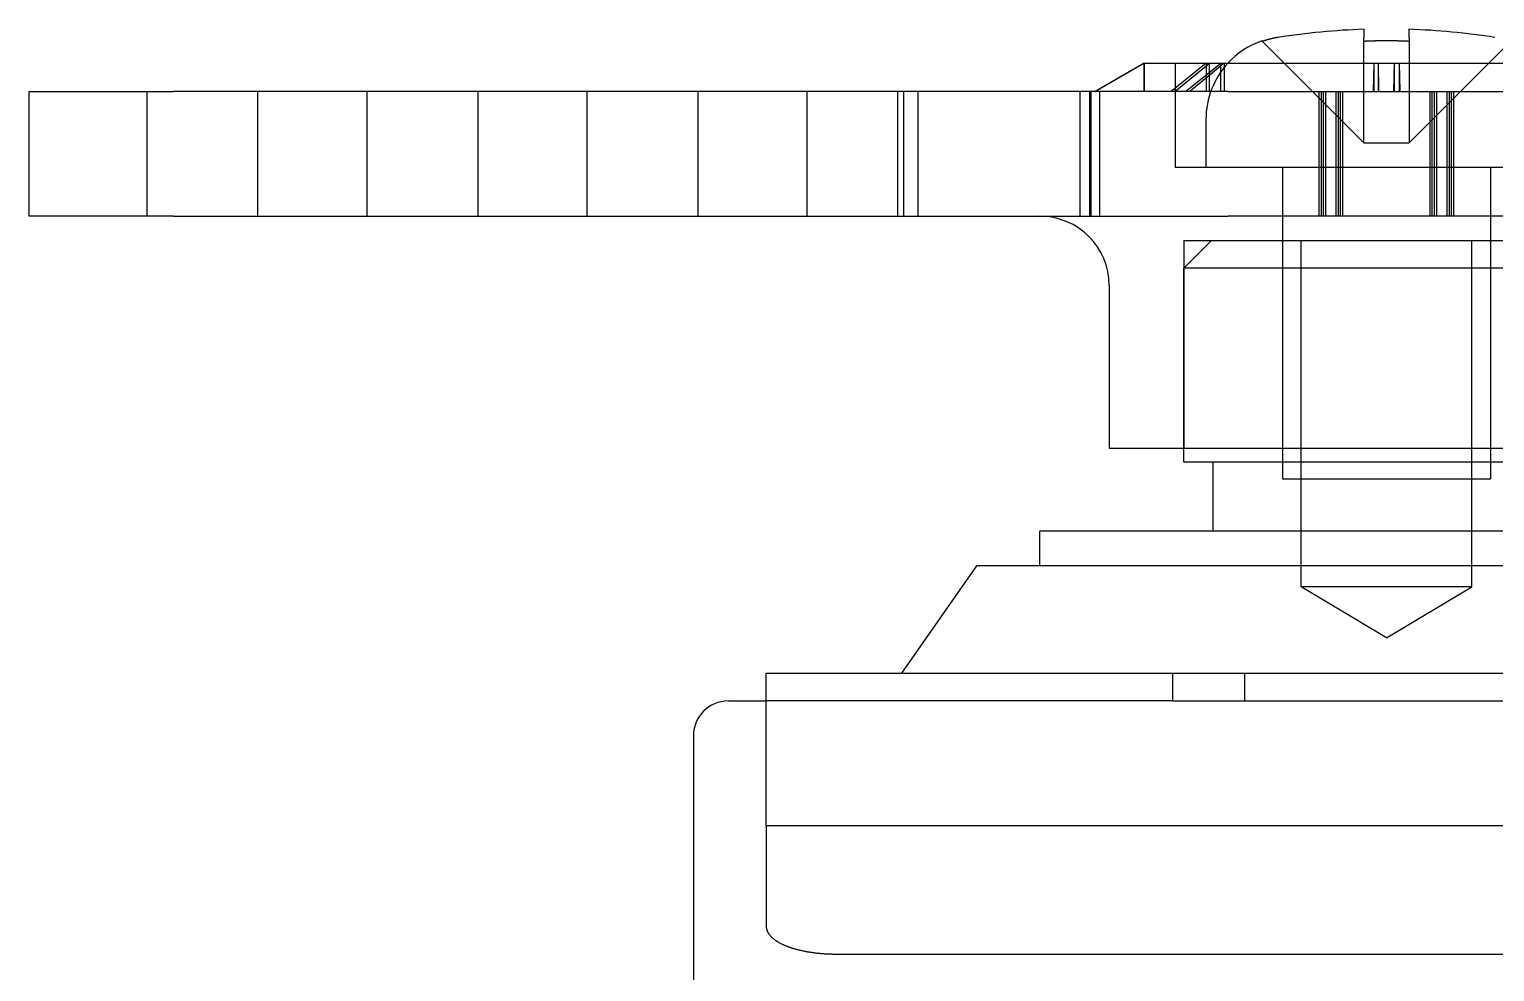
# Model space of a CAD drawing. Extents: x 3.27 to 9.48, y 3.29 to 7.63.
# Drawn here: x 6.463 to 7.295, y 4.61 to 5.146 of the extents above; entities that cross this region are included whole.
import ezdxf

# ---------------------------------------------------------------- set-up
doc = ezdxf.new("R2010")
doc.units = 0
doc.layers.add('HIDDEN_EDGES_ANSI_', color=7, linetype='CONTINUOUS')
doc.layers.add('VISIBLE_EDGES_ANSI_', color=7, linetype='CONTINUOUS')

msp = doc.modelspace()

# ---------------------------------------------------------------- linework, layer by layer
at = {"layer": 'HIDDEN_EDGES_ANSI_'}
for p, q in [((7.16323, 5.13869), (7.22089, 5.08103)), ((7.22089, 5.08103), (7.22089, 5.13869)), ((7.24648, 5.13869), (7.24648, 5.08103)), ((7.24648, 5.08103), (7.30414, 5.13869)), ((7.09589, 5.12626), (7.09596, 5.1263)), ((7.09596, 5.11016), (7.09596, 5.1263)), ((7.13124, 5.1263), (7.11128, 5.11016)), ((7.1136, 5.1263), (7.1136, 5.06725)), ((7.11955, 5.11016), (7.13951, 5.1263)), ((7.13124, 5.1263), (7.13124, 5.11016)), ((7.13309, 5.11016), (7.13309, 5.1263)), ((7.13951, 5.11016), (7.13951, 5.1263)), ((7.22641, 5.1263), (7.22613, 5.11016)), ((7.22641, 5.1263), (7.22641, 5.11016)), ((7.23794, 5.11016), (7.23822, 5.1263)), ((7.23822, 5.11016), (7.23822, 5.1263)), ((7.24096, 5.1263), (7.24096, 5.11016)), ((6.52958, 5.0393), (6.52958, 5.11016)), ((6.59257, 5.0393), (6.59257, 5.11016)), ((6.65458, 5.0393), (6.65458, 5.11016)), ((6.71757, 5.0393), (6.71757, 5.11016)), ((6.77957, 5.0393), (6.77957, 5.11016)), ((6.84256, 5.0393), (6.84256, 5.11016)), ((6.90456, 5.0393), (6.90456, 5.11016)), ((6.95613, 5.0393), (6.95613, 5.11016)), ((6.96756, 5.0393), (6.96756, 5.11016)), ((7.05971, 5.0393), (7.05971, 5.11016)), ((7.06589, 5.0393), (7.06589, 5.11016)), ((7.07079, 5.0393), (7.07079, 5.11016)), ((7.19549, 5.0393), (7.19549, 5.11016)), ((7.19673, 5.0393), (7.19673, 5.11016)), ((7.19798, 5.0393), (7.19798, 5.11016)), ((7.19922, 5.0393), (7.19922, 5.11016)), ((7.20515, 5.0393), (7.20515, 5.11016)), ((7.20639, 5.0393), (7.20639, 5.11016)), ((7.20764, 5.0393), (7.20764, 5.11016)), ((7.20888, 5.0393), (7.20888, 5.11016)), ((7.25848, 5.0393), (7.25848, 5.11016)), ((7.25973, 5.0393), (7.25973, 5.11016)), ((7.26097, 5.0393), (7.26097, 5.11016)), ((7.26222, 5.0393), (7.26222, 5.11016)), ((7.26814, 5.0393), (7.26814, 5.11016)), ((7.26939, 5.0393), (7.26939, 5.11016)), ((7.27063, 5.0393), (7.27063, 5.11016)), ((7.27188, 5.0393), (7.27188, 5.11016)), ((7.13112, 5.09434), (7.13112, 5.06725)), ((7.22089, 5.08103), (7.24648, 5.08103)), ((7.1136, 5.06725), (7.35376, 5.06725)), ((7.17463, 5.06725), (7.17463, 4.89008)), ((7.17463, 5.06725), (7.17463, 5.02552)), ((7.29274, 5.06725), (7.29274, 4.89008)), ((7.29274, 5.06725), (7.29274, 5.02552)), ((7.13427, 5.02552), (7.11853, 5.00977)), ((7.11853, 5.02552), (7.34884, 5.02552)), ((7.11853, 5.02552), (7.11853, 4.90741)), ((7.18528, 4.82867), (7.18528, 5.02552)), ((7.28209, 4.82867), (7.28209, 5.02552)), ((7.34884, 5.00977), (7.11853, 5.00977)), ((7.11853, 4.90741), (7.11853, 5.00977)), ((7.17463, 4.89008), (7.29274, 4.89008)), ((7.28209, 4.82867), (7.18528, 4.82867)), ((7.23368, 4.79958), (7.18528, 4.82867)), ((7.23368, 4.79958), (7.28209, 4.82867)), ((7.11213, 4.77945), (7.11213, 4.76371)), ((7.15297, 4.77945), (7.15297, 4.76371)), ((7.11213, 4.76371), (6.88132, 4.76371)), ((7.11213, 4.76371), (7.35524, 4.76371)), ((6.88132, 4.69277), (6.88132, 4.63543)), ((6.92069, 4.61985), (7.54668, 4.61985))]:
    msp.add_line(p, q, dxfattribs=at)
for points in [[(7.09596, 5.1263, 0), (7.09596, 5.1263, 0), (7.09596, 5.1263, 0), (7.09596, 5.1263, 0), (7.09596, 5.1263, 0), (7.09596, 5.12629, 0), (7.09596, 5.12629, 0), (7.09595, 5.12629, 0), (7.09595, 5.12629, 0), (7.09595, 5.12629, 0), (7.09595, 5.12629, 0), (7.09595, 5.12629, 0), (7.09595, 5.12629, 0), (7.09595, 5.12629, 0), (7.09595, 5.12629, 0), (7.09595, 5.12629, 0), (7.09594, 5.12629, 0), (7.09594, 5.12628, 0), (7.09594, 5.12628, 0), (7.09594, 5.12628, 0), (7.09594, 5.12628, 0), (7.09594, 5.12628, 0), (7.09594, 5.12628, 0), (7.09594, 5.12628, 0), (7.09594, 5.12628, 0), (7.09594, 5.12628, 0), (7.09594, 5.12628, 0), (7.09593, 5.12628, 0), (7.09593, 5.12628, 0), (7.09593, 5.12628, 0), (7.09593, 5.12627, 0), (7.09593, 5.12627, 0), (7.09593, 5.12627, 0), (7.09593, 5.12627, 0), (7.09593, 5.12627, 0), (7.09593, 5.12627, 0), (7.09593, 5.12627, 0), (7.09593, 5.12627, 0), (7.09592, 5.12627, 0), (7.09592, 5.12627, 0), (7.09592, 5.12627, 0), (7.09592, 5.12627, 0), (7.09592, 5.12627, 0), (7.09592, 5.12627, 0), (7.09592, 5.12626, 0), (7.09592, 5.12626, 0), (7.09592, 5.12626, 0), (7.09592, 5.12626, 0), (7.09592, 5.12626, 0), (7.09592, 5.12626, 0), (7.09592, 5.12626, 0), (7.09591, 5.12626, 0), (7.09591, 5.12626, 0), (7.09591, 5.12626, 0), (7.09591, 5.12626, 0), (7.09591, 5.12626, 0), (7.09591, 5.12626, 0), (7.09591, 5.12626, 0), (7.09591, 5.12626, 0), (7.09591, 5.12626, 0), (7.09591, 5.12626, 0), (7.09591, 5.12625, 0), (7.09591, 5.12625, 0), (7.09591, 5.12625, 0), (7.09591, 5.12625, 0), (7.09591, 5.12625, 0), (7.09591, 5.12625, 0), (7.0959, 5.12625, 0), (7.0959, 5.12625, 0), (7.0959, 5.12625, 0), (7.0959, 5.12625, 0), (7.0959, 5.12625, 0), (7.0959, 5.12625, 0), (7.0959, 5.12625, 0), (7.0959, 5.12625, 0), (7.0959, 5.12625, 0), (7.0959, 5.12625, 0), (7.0959, 5.12625, 0), (7.0959, 5.12625, 0), (7.0959, 5.12625, 0), (7.0959, 5.12625, 0), (7.0959, 5.12624, 0), (7.0959, 5.12624, 0), (7.0959, 5.12624, 0), (7.0959, 5.12624, 0), (7.0959, 5.12624, 0), (7.0959, 5.12624, 0), (7.0959, 5.12624, 0), (7.09589, 5.12624, 0), (7.09589, 5.12624, 0), (7.09589, 5.12624, 0), (7.09589, 5.12624, 0), (7.09589, 5.12624, 0), (7.09589, 5.12624, 0), (7.09589, 5.12624, 0), (7.09589, 5.12624, 0), (7.09589, 5.12624, 0), (7.09589, 5.12624, 0), (7.09589, 5.12624, 0), (7.09589, 5.12624, 0), (7.09589, 5.12624, 0), (7.09589, 5.12624, 0), (7.09589, 5.12624, 0), (7.09589, 5.12624, 0), (7.09589, 5.12624, 0), (7.09589, 5.12624, 0), (7.09589, 5.12624, 0), (7.09589, 5.12623, 0), (7.09589, 5.12623, 0), (7.09589, 5.12623, 0), (7.09589, 5.12623, 0), (7.09589, 5.12623, 0), (7.09589, 5.12623, 0), (7.09589, 5.12623, 0), (7.09589, 5.12623, 0), (7.09589, 5.12623, 0), (7.09589, 5.12623, 0), (7.09589, 5.12623, 0), (7.09589, 5.12623, 0), (7.09589, 5.12623, 0), (7.09589, 5.12623, 0), (7.09589, 5.12623, 0), (7.09589, 5.12623, 0), (7.09589, 5.12623, 0), (7.09589, 5.12623, 0), (7.09589, 5.12623, 0), (7.09589, 5.12623, 0), (7.09589, 5.12623, 0), (7.09589, 5.12623, 0)], [(7.13124, 5.1263, 0), (7.1313, 5.1263, 0), (7.13136, 5.12629, 0), (7.13142, 5.12629, 0), (7.13149, 5.12629, 0), (7.13155, 5.12629, 0), (7.13161, 5.12629, 0), (7.13167, 5.12628, 0), (7.13173, 5.12628, 0), (7.1318, 5.12628, 0), (7.13186, 5.12628, 0), (7.13192, 5.12628, 0), (7.13198, 5.12627, 0), (7.13204, 5.12627, 0), (7.13211, 5.12627, 0), (7.13217, 5.12627, 0), (7.13223, 5.12627, 0), (7.13229, 5.12626, 0), (7.13236, 5.12626, 0), (7.13242, 5.12626, 0), (7.13248, 5.12626, 0), (7.13254, 5.12626, 0), (7.13261, 5.12626, 0), (7.13267, 5.12626, 0), (7.13273, 5.12625, 0), (7.1328, 5.12625, 0), (7.13286, 5.12625, 0), (7.13292, 5.12625, 0), (7.13298, 5.12625, 0), (7.13305, 5.12625, 0), (7.13311, 5.12625, 0), (7.13317, 5.12624, 0), (7.13324, 5.12624, 0), (7.1333, 5.12624, 0), (7.13336, 5.12624, 0), (7.13343, 5.12624, 0), (7.13349, 5.12624, 0), (7.13355, 5.12624, 0), (7.13362, 5.12624, 0), (7.13368, 5.12624, 0), (7.13374, 5.12624, 0), (7.13381, 5.12623, 0), (7.13387, 5.12623, 0), (7.13393, 5.12623, 0), (7.134, 5.12623, 0), (7.13406, 5.12623, 0), (7.13413, 5.12623, 0), (7.13419, 5.12623, 0), (7.13425, 5.12623, 0), (7.13432, 5.12623, 0), (7.13438, 5.12623, 0), (7.13445, 5.12623, 0), (7.13451, 5.12623, 0), (7.13457, 5.12623, 0), (7.13464, 5.12623, 0), (7.1347, 5.12623, 0), (7.13477, 5.12623, 0), (7.13483, 5.12623, 0), (7.13489, 5.12623, 0), (7.13496, 5.12623, 0), (7.13502, 5.12623, 0), (7.13509, 5.12623, 0), (7.13515, 5.12623, 0), (7.13522, 5.12623, 0), (7.13528, 5.12623, 0), (7.13535, 5.12623, 0), (7.13541, 5.12623, 0), (7.13548, 5.12623, 0), (7.13554, 5.12623, 0), (7.13561, 5.12623, 0), (7.13567, 5.12623, 0), (7.13574, 5.12623, 0), (7.1358, 5.12623, 0), (7.13587, 5.12623, 0), (7.13593, 5.12623, 0), (7.136, 5.12623, 0), (7.13606, 5.12623, 0), (7.13613, 5.12623, 0), (7.13619, 5.12623, 0), (7.13626, 5.12623, 0), (7.13632, 5.12623, 0), (7.13639, 5.12623, 0), (7.13645, 5.12623, 0), (7.13652, 5.12623, 0), (7.13658, 5.12623, 0), (7.13665, 5.12623, 0), (7.13671, 5.12623, 0), (7.13678, 5.12623, 0), (7.13685, 5.12624, 0), (7.13691, 5.12624, 0), (7.13698, 5.12624, 0), (7.13704, 5.12624, 0), (7.13711, 5.12624, 0), (7.13717, 5.12624, 0), (7.13724, 5.12624, 0), (7.13731, 5.12624, 0), (7.13737, 5.12624, 0), (7.13744, 5.12624, 0), (7.1375, 5.12625, 0), (7.13757, 5.12625, 0), (7.13764, 5.12625, 0), (7.1377, 5.12625, 0), (7.13777, 5.12625, 0), (7.13784, 5.12625, 0), (7.1379, 5.12625, 0), (7.13797, 5.12626, 0), (7.13803, 5.12626, 0), (7.1381, 5.12626, 0), (7.13817, 5.12626, 0), (7.13823, 5.12626, 0), (7.1383, 5.12626, 0), (7.13837, 5.12626, 0), (7.13843, 5.12627, 0), (7.1385, 5.12627, 0), (7.13857, 5.12627, 0), (7.13863, 5.12627, 0), (7.1387, 5.12627, 0), (7.13877, 5.12628, 0), (7.13883, 5.12628, 0), (7.1389, 5.12628, 0), (7.13897, 5.12628, 0), (7.13904, 5.12628, 0), (7.1391, 5.12629, 0), (7.13917, 5.12629, 0), (7.13924, 5.12629, 0), (7.1393, 5.12629, 0), (7.13937, 5.12629, 0), (7.13944, 5.1263, 0), (7.13951, 5.1263, 0)], [(7.22641, 5.1263, 0), (7.2265, 5.1263, 0), (7.22659, 5.12629, 0), (7.22668, 5.12629, 0), (7.22678, 5.12629, 0), (7.22687, 5.12629, 0), (7.22696, 5.12629, 0), (7.22705, 5.12628, 0), (7.22714, 5.12628, 0), (7.22724, 5.12628, 0), (7.22733, 5.12628, 0), (7.22742, 5.12628, 0), (7.22751, 5.12627, 0), (7.22761, 5.12627, 0), (7.2277, 5.12627, 0), (7.22779, 5.12627, 0), (7.22788, 5.12627, 0), (7.22797, 5.12626, 0), (7.22807, 5.12626, 0), (7.22816, 5.12626, 0), (7.22825, 5.12626, 0), (7.22834, 5.12626, 0), (7.22844, 5.12626, 0), (7.22853, 5.12626, 0), (7.22862, 5.12625, 0), (7.22871, 5.12625, 0), (7.2288, 5.12625, 0), (7.2289, 5.12625, 0), (7.22899, 5.12625, 0), (7.22908, 5.12625, 0), (7.22917, 5.12625, 0), (7.22927, 5.12624, 0), (7.22936, 5.12624, 0), (7.22945, 5.12624, 0), (7.22954, 5.12624, 0), (7.22963, 5.12624, 0), (7.22973, 5.12624, 0), (7.22982, 5.12624, 0), (7.22991, 5.12624, 0), (7.23, 5.12624, 0), (7.2301, 5.12624, 0), (7.23019, 5.12623, 0), (7.23028, 5.12623, 0), (7.23037, 5.12623, 0), (7.23047, 5.12623, 0), (7.23056, 5.12623, 0), (7.23065, 5.12623, 0), (7.23074, 5.12623, 0), (7.23083, 5.12623, 0), (7.23093, 5.12623, 0), (7.23102, 5.12623, 0), (7.23111, 5.12623, 0), (7.2312, 5.12623, 0), (7.2313, 5.12623, 0), (7.23139, 5.12623, 0), (7.23148, 5.12623, 0), (7.23157, 5.12623, 0), (7.23167, 5.12623, 0), (7.23176, 5.12623, 0), (7.23185, 5.12623, 0), (7.23194, 5.12623, 0), (7.23203, 5.12623, 0), (7.23213, 5.12623, 0), (7.23222, 5.12623, 0), (7.23231, 5.12623, 0), (7.2324, 5.12623, 0), (7.2325, 5.12623, 0), (7.23259, 5.12623, 0), (7.23268, 5.12623, 0), (7.23277, 5.12623, 0), (7.23286, 5.12623, 0), (7.23296, 5.12623, 0), (7.23305, 5.12623, 0), (7.23314, 5.12623, 0), (7.23323, 5.12623, 0), (7.23333, 5.12623, 0), (7.23342, 5.12623, 0), (7.23351, 5.12623, 0), (7.2336, 5.12623, 0), (7.2337, 5.12623, 0), (7.23379, 5.12623, 0), (7.23388, 5.12623, 0), (7.23397, 5.12623, 0), (7.23406, 5.12623, 0), (7.23416, 5.12623, 0), (7.23425, 5.12623, 0), (7.23434, 5.12623, 0), (7.23443, 5.12623, 0), (7.23453, 5.12624, 0), (7.23462, 5.12624, 0), (7.23471, 5.12624, 0), (7.2348, 5.12624, 0), (7.2349, 5.12624, 0), (7.23499, 5.12624, 0), (7.23508, 5.12624, 0), (7.23517, 5.12624, 0), (7.23526, 5.12624, 0), (7.23536, 5.12624, 0), (7.23545, 5.12625, 0), (7.23554, 5.12625, 0), (7.23563, 5.12625, 0), (7.23573, 5.12625, 0), (7.23582, 5.12625, 0), (7.23591, 5.12625, 0), (7.236, 5.12625, 0), (7.2361, 5.12626, 0), (7.23619, 5.12626, 0), (7.23628, 5.12626, 0), (7.23637, 5.12626, 0), (7.23646, 5.12626, 0), (7.23656, 5.12626, 0), (7.23665, 5.12626, 0), (7.23674, 5.12627, 0), (7.23683, 5.12627, 0), (7.23693, 5.12627, 0), (7.23702, 5.12627, 0), (7.23711, 5.12627, 0), (7.2372, 5.12628, 0), (7.23729, 5.12628, 0), (7.23739, 5.12628, 0), (7.23748, 5.12628, 0), (7.23757, 5.12628, 0), (7.23766, 5.12629, 0), (7.23776, 5.12629, 0), (7.23785, 5.12629, 0), (7.23794, 5.12629, 0), (7.23803, 5.12629, 0), (7.23813, 5.1263, 0), (7.23822, 5.1263, 0)], [(6.88132, 4.63543, 0), (6.88132, 4.63524, 0), (6.88133, 4.63505, 0), (6.88135, 4.63485, 0), (6.88137, 4.63466, 0), (6.88139, 4.63447, 0), (6.88143, 4.63428, 0), (6.88147, 4.63409, 0), (6.88151, 4.6339, 0), (6.88156, 4.63371, 0), (6.88162, 4.63352, 0), (6.88168, 4.63333, 0), (6.88175, 4.63314, 0), (6.88182, 4.63295, 0), (6.8819, 4.63276, 0), (6.88199, 4.63258, 0), (6.88208, 4.63239, 0), (6.88217, 4.6322, 0), (6.88228, 4.63201, 0), (6.88239, 4.63183, 0), (6.8825, 4.63164, 0), (6.88262, 4.63146, 0), (6.88275, 4.63127, 0), (6.88288, 4.63109, 0), (6.88302, 4.63091, 0), (6.88316, 4.63072, 0), (6.88331, 4.63054, 0), (6.88346, 4.63036, 0), (6.88362, 4.63018, 0), (6.88379, 4.63, 0), (6.88396, 4.62982, 0), (6.88414, 4.62964, 0), (6.88432, 4.62947, 0), (6.88451, 4.62929, 0), (6.8847, 4.62911, 0), (6.8849, 4.62894, 0), (6.8851, 4.62877, 0), (6.88531, 4.62859, 0), (6.88552, 4.62842, 0), (6.88574, 4.62825, 0), (6.88597, 4.62808, 0), (6.8862, 4.62792, 0), (6.88644, 4.62775, 0), (6.88668, 4.62758, 0), (6.88692, 4.62742, 0), (6.88717, 4.62725, 0), (6.88743, 4.62709, 0), (6.88769, 4.62693, 0), (6.88796, 4.62677, 0), (6.88823, 4.62661, 0), (6.8885, 4.62646, 0), (6.88878, 4.6263, 0), (6.88907, 4.62615, 0), (6.88936, 4.62599, 0), (6.88965, 4.62584, 0), (6.88995, 4.62569, 0), (6.89026, 4.62554, 0), (6.89057, 4.6254, 0), (6.89088, 4.62525, 0), (6.8912, 4.62511, 0), (6.89152, 4.62497, 0), (6.89185, 4.62482, 0), (6.89218, 4.62469, 0), (6.89251, 4.62455, 0), (6.89285, 4.62441, 0), (6.8932, 4.62428, 0), (6.89354, 4.62414, 0), (6.8939, 4.62401, 0), (6.89425, 4.62388, 0), (6.89461, 4.62376, 0), (6.89498, 4.62363, 0), (6.89534, 4.62351, 0), (6.89571, 4.62338, 0), (6.89609, 4.62326, 0), (6.89647, 4.62315, 0), (6.89685, 4.62303, 0), (6.89724, 4.62291, 0), (6.89763, 4.6228, 0), (6.89802, 4.62269, 0), (6.89842, 4.62258, 0), (6.89882, 4.62247, 0), (6.89922, 4.62237, 0), (6.89963, 4.62227, 0), (6.90004, 4.62216, 0), (6.90045, 4.62206, 0), (6.90087, 4.62197, 0), (6.90129, 4.62187, 0), (6.90171, 4.62178, 0), (6.90213, 4.62169, 0), (6.90256, 4.6216, 0), (6.90299, 4.62151, 0), (6.90342, 4.62143, 0), (6.90386, 4.62134, 0), (6.9043, 4.62126, 0), (6.90474, 4.62118, 0), (6.90518, 4.62111, 0), (6.90562, 4.62103, 0), (6.90607, 4.62096, 0), (6.90652, 4.62089, 0), (6.90697, 4.62082, 0), (6.90743, 4.62076, 0), (6.90788, 4.6207, 0), (6.90834, 4.62063, 0), (6.9088, 4.62058, 0), (6.90926, 4.62052, 0), (6.90973, 4.62046, 0), (6.91019, 4.62041, 0), (6.91066, 4.62036, 0), (6.91112, 4.62032, 0), (6.91159, 4.62027, 0), (6.91206, 4.62023, 0), (6.91254, 4.62019, 0), (6.91301, 4.62015, 0), (6.91348, 4.62011, 0), (6.91396, 4.62008, 0), (6.91444, 4.62005, 0), (6.91491, 4.62002, 0), (6.91539, 4.61999, 0), (6.91587, 4.61997, 0), (6.91635, 4.61994, 0), (6.91683, 4.61992, 0), (6.91731, 4.61991, 0), (6.91779, 4.61989, 0), (6.91828, 4.61988, 0), (6.91876, 4.61987, 0), (6.91924, 4.61986, 0), (6.91972, 4.61985, 0), (6.92021, 4.61985, 0), (6.92069, 4.61985, 0)]]:
    msp.add_polyline3d(points, dxfattribs=at)
msp.add_arc((7.17837, 5.09434), 0.04724, 137.42419, 180, dxfattribs=at)
at = {"layer": 'VISIBLE_EDGES_ANSI_'}
for p, q in [((7.22089, 5.14558), (7.22089, 5.14099)), ((7.24648, 5.14099), (7.24648, 5.14558)), ((7.16323, 5.13869), (7.16293, 5.13899)), ((7.22089, 5.13869), (7.22089, 5.14099)), ((7.24648, 5.14099), (7.24648, 5.13869)), ((7.06802, 5.11016), (7.09589, 5.12626)), ((7.09608, 5.1263), (7.06813, 5.11016)), ((7.09589, 5.1263), (7.37148, 5.1263)), ((7.09589, 5.1263), (7.09589, 5.12623)), ((7.09608, 5.1263), (7.09608, 5.11016)), ((7.11353, 5.11016), (7.13309, 5.1263)), ((7.14153, 5.1263), (7.12196, 5.11016)), ((7.14153, 5.1263), (7.14153, 5.11016)), ((7.22915, 5.11016), (7.22915, 5.1263)), ((7.22943, 5.11016), (7.22915, 5.1263)), ((7.24096, 5.1263), (7.24124, 5.11016)), ((6.46265, 5.11016), (6.54465, 5.11016)), ((6.46265, 5.0393), (6.46265, 5.11016)), ((6.95954, 5.11016), (6.54465, 5.11016)), ((7.06521, 5.11016), (6.95954, 5.11016)), ((6.95954, 5.0393), (6.95954, 5.11016)), ((7.14368, 5.11016), (7.06521, 5.11016)), ((7.06521, 5.0393), (7.06521, 5.11016)), ((7.14368, 5.11016), (7.33742, 5.11016)), ((6.54465, 5.0393), (6.46265, 5.0393)), ((6.54465, 5.0393), (6.95954, 5.0393)), ((6.95954, 5.0393), (7.06521, 5.0393)), ((7.06521, 5.0393), (7.14368, 5.0393)), ((7.33742, 5.0393), (7.14368, 5.0393)), ((7.0762, 4.99993), (7.0762, 4.90741)), ((7.0762, 4.90741), (7.39116, 4.90741)), ((7.11853, 4.89953), (7.11853, 4.90741)), ((7.34884, 4.89953), (7.11853, 4.89953)), ((7.13526, 4.86016), (7.13526, 4.89953)), ((7.43053, 4.86016), (7.03683, 4.86016)), ((7.03683, 4.84048), (7.03683, 4.86016)), ((7.00082, 4.84048), (6.95809, 4.77945)), ((7.46654, 4.84048), (7.00082, 4.84048)), ((6.88132, 4.69277), (6.88132, 4.77945)), ((6.88132, 4.77945), (7.58605, 4.77945)), ((6.85967, 4.76371), (6.88132, 4.76371)), ((6.83998, 4.74402), (6.83998, 4.69244)), ((6.83998, 4.69244), (6.83998, 4.2578)), ((7.58605, 4.69277), (6.88132, 4.69277))]:
    msp.add_line(p, q, dxfattribs=at)
for points in [[(7.17221, 5.14099, 0), (7.17214, 5.14098, 0), (7.17206, 5.14097, 0), (7.17199, 5.14096, 0), (7.17192, 5.14094, 0), (7.17184, 5.14093, 0), (7.17177, 5.14092, 0), (7.1717, 5.14091, 0), (7.17163, 5.14089, 0), (7.17155, 5.14088, 0), (7.17148, 5.14087, 0), (7.17141, 5.14086, 0), (7.17133, 5.14084, 0), (7.17126, 5.14083, 0), (7.17119, 5.14082, 0), (7.17112, 5.14081, 0), (7.17104, 5.14079, 0), (7.17097, 5.14078, 0), (7.1709, 5.14076, 0), (7.17082, 5.14075, 0), (7.17075, 5.14074, 0), (7.17068, 5.14072, 0), (7.17061, 5.14071, 0), (7.17053, 5.1407, 0), (7.17046, 5.14068, 0), (7.17039, 5.14067, 0), (7.17031, 5.14065, 0), (7.17024, 5.14064, 0), (7.17017, 5.14062, 0), (7.1701, 5.14061, 0), (7.17002, 5.14059, 0), (7.16995, 5.14058, 0), (7.16988, 5.14056, 0), (7.16981, 5.14055, 0), (7.16973, 5.14053, 0), (7.16966, 5.14052, 0), (7.16959, 5.1405, 0), (7.16952, 5.14049, 0), (7.16944, 5.14047, 0), (7.16937, 5.14046, 0), (7.1693, 5.14044, 0), (7.16923, 5.14042, 0), (7.16916, 5.14041, 0), (7.16908, 5.14039, 0), (7.16901, 5.14038, 0), (7.16894, 5.14036, 0), (7.16887, 5.14034, 0), (7.1688, 5.14033, 0), (7.16872, 5.14031, 0), (7.16865, 5.14029, 0), (7.16858, 5.14028, 0), (7.16851, 5.14026, 0), (7.16844, 5.14024, 0), (7.16836, 5.14022, 0), (7.16829, 5.14021, 0), (7.16822, 5.14019, 0), (7.16815, 5.14017, 0), (7.16808, 5.14015, 0), (7.16801, 5.14014, 0), (7.16793, 5.14012, 0), (7.16786, 5.1401, 0), (7.16779, 5.14008, 0), (7.16772, 5.14006, 0), (7.16765, 5.14005, 0), (7.16758, 5.14003, 0), (7.16751, 5.14001, 0), (7.16743, 5.13999, 0), (7.16736, 5.13997, 0), (7.16729, 5.13995, 0), (7.16722, 5.13993, 0), (7.16715, 5.13992, 0), (7.16708, 5.1399, 0), (7.16701, 5.13988, 0), (7.16694, 5.13986, 0), (7.16687, 5.13984, 0), (7.1668, 5.13982, 0), (7.16673, 5.1398, 0), (7.16666, 5.13978, 0), (7.16659, 5.13976, 0), (7.16652, 5.13974, 0), (7.16644, 5.13972, 0), (7.16637, 5.1397, 0), (7.1663, 5.13968, 0), (7.16623, 5.13966, 0), (7.16616, 5.13964, 0), (7.16609, 5.13962, 0), (7.16602, 5.1396, 0), (7.16595, 5.13958, 0), (7.16588, 5.13956, 0), (7.16581, 5.13954, 0), (7.16575, 5.13952, 0), (7.16568, 5.1395, 0), (7.16561, 5.13948, 0), (7.16554, 5.13945, 0), (7.16547, 5.13943, 0), (7.1654, 5.13941, 0), (7.16533, 5.13939, 0), (7.16526, 5.13937, 0), (7.16519, 5.13935, 0), (7.16512, 5.13933, 0), (7.16505, 5.1393, 0), (7.16498, 5.13928, 0), (7.16492, 5.13926, 0), (7.16485, 5.13924, 0), (7.16478, 5.13922, 0), (7.16471, 5.13919, 0), (7.16464, 5.13917, 0), (7.16457, 5.13915, 0), (7.16451, 5.13913, 0), (7.16444, 5.13911, 0), (7.16437, 5.13908, 0), (7.1643, 5.13906, 0), (7.16423, 5.13904, 0), (7.16417, 5.13902, 0), (7.1641, 5.13899, 0), (7.16403, 5.13897, 0), (7.16396, 5.13895, 0), (7.1639, 5.13892, 0), (7.16383, 5.1389, 0), (7.16376, 5.13888, 0), (7.1637, 5.13885, 0), (7.16363, 5.13883, 0), (7.16356, 5.13881, 0), (7.1635, 5.13878, 0), (7.16343, 5.13876, 0), (7.16336, 5.13874, 0), (7.1633, 5.13871, 0), (7.16323, 5.13869, 0)], [(7.24648, 5.13869, 0), (7.24636, 5.13869, 0), (7.24624, 5.1387, 0), (7.24613, 5.1387, 0), (7.24601, 5.13871, 0), (7.24589, 5.13872, 0), (7.24577, 5.13872, 0), (7.24566, 5.13873, 0), (7.24554, 5.13873, 0), (7.24542, 5.13874, 0), (7.24531, 5.13874, 0), (7.24519, 5.13875, 0), (7.24507, 5.13875, 0), (7.24495, 5.13876, 0), (7.24484, 5.13876, 0), (7.24472, 5.13877, 0), (7.2446, 5.13877, 0), (7.24449, 5.13878, 0), (7.24437, 5.13878, 0), (7.24425, 5.13879, 0), (7.24414, 5.13879, 0), (7.24402, 5.13879, 0), (7.2439, 5.1388, 0), (7.24379, 5.1388, 0), (7.24367, 5.13881, 0), (7.24355, 5.13881, 0), (7.24344, 5.13882, 0), (7.24332, 5.13882, 0), (7.2432, 5.13882, 0), (7.24309, 5.13883, 0), (7.24297, 5.13883, 0), (7.24285, 5.13884, 0), (7.24274, 5.13884, 0), (7.24262, 5.13884, 0), (7.24251, 5.13885, 0), (7.24239, 5.13885, 0), (7.24227, 5.13886, 0), (7.24216, 5.13886, 0), (7.24204, 5.13886, 0), (7.24193, 5.13887, 0), (7.24181, 5.13887, 0), (7.24169, 5.13887, 0), (7.24158, 5.13888, 0), (7.24146, 5.13888, 0), (7.24135, 5.13888, 0), (7.24123, 5.13889, 0), (7.24112, 5.13889, 0), (7.241, 5.13889, 0), (7.24089, 5.1389, 0), (7.24077, 5.1389, 0), (7.24066, 5.1389, 0), (7.24054, 5.1389, 0), (7.24042, 5.13891, 0), (7.24031, 5.13891, 0), (7.24019, 5.13891, 0), (7.24008, 5.13892, 0), (7.23996, 5.13892, 0), (7.23985, 5.13892, 0), (7.23973, 5.13892, 0), (7.23962, 5.13893, 0), (7.23951, 5.13893, 0), (7.23939, 5.13893, 0), (7.23928, 5.13893, 0), (7.23916, 5.13894, 0), (7.23905, 5.13894, 0), (7.23893, 5.13894, 0), (7.23882, 5.13894, 0), (7.2387, 5.13894, 0), (7.23859, 5.13895, 0), (7.23848, 5.13895, 0), (7.23836, 5.13895, 0), (7.23825, 5.13895, 0), (7.23813, 5.13895, 0), (7.23802, 5.13896, 0), (7.23791, 5.13896, 0), (7.23779, 5.13896, 0), (7.23768, 5.13896, 0), (7.23756, 5.13896, 0), (7.23745, 5.13896, 0), (7.23734, 5.13897, 0), (7.23722, 5.13897, 0), (7.23711, 5.13897, 0), (7.237, 5.13897, 0), (7.23688, 5.13897, 0), (7.23677, 5.13897, 0), (7.23666, 5.13897, 0), (7.23654, 5.13898, 0), (7.23643, 5.13898, 0), (7.23632, 5.13898, 0), (7.2362, 5.13898, 0), (7.23609, 5.13898, 0), (7.23598, 5.13898, 0), (7.23587, 5.13898, 0), (7.23575, 5.13898, 0), (7.23564, 5.13898, 0), (7.23553, 5.13898, 0), (7.23542, 5.13899, 0), (7.2353, 5.13899, 0), (7.23519, 5.13899, 0), (7.23508, 5.13899, 0), (7.23497, 5.13899, 0), (7.23486, 5.13899, 0), (7.23474, 5.13899, 0), (7.23463, 5.13899, 0), (7.23452, 5.13899, 0), (7.23441, 5.13899, 0), (7.2343, 5.13899, 0), (7.23418, 5.13899, 0), (7.23407, 5.13899, 0), (7.23396, 5.13899, 0), (7.23385, 5.13899, 0), (7.23374, 5.13899, 0), (7.23363, 5.13899, 0), (7.23352, 5.13899, 0), (7.2334, 5.13899, 0), (7.23329, 5.13899, 0), (7.23318, 5.13899, 0), (7.23307, 5.13899, 0), (7.23296, 5.13899, 0), (7.23285, 5.13899, 0), (7.23273, 5.13899, 0), (7.23262, 5.13899, 0), (7.23251, 5.13899, 0), (7.2324, 5.13899, 0), (7.23229, 5.13899, 0), (7.23217, 5.13899, 0), (7.23206, 5.13899, 0), (7.23195, 5.13899, 0), (7.23184, 5.13898, 0), (7.23173, 5.13898, 0), (7.23161, 5.13898, 0), (7.2315, 5.13898, 0), (7.23139, 5.13898, 0), (7.23127, 5.13898, 0), (7.23116, 5.13898, 0), (7.23105, 5.13898, 0), (7.23094, 5.13898, 0), (7.23082, 5.13898, 0), (7.23071, 5.13897, 0), (7.2306, 5.13897, 0), (7.23048, 5.13897, 0), (7.23037, 5.13897, 0), (7.23026, 5.13897, 0), (7.23014, 5.13897, 0), (7.23003, 5.13897, 0), (7.22992, 5.13896, 0), (7.2298, 5.13896, 0), (7.22969, 5.13896, 0), (7.22957, 5.13896, 0), (7.22946, 5.13896, 0), (7.22935, 5.13896, 0), (7.22923, 5.13895, 0), (7.22912, 5.13895, 0), (7.229, 5.13895, 0), (7.22889, 5.13895, 0), (7.22878, 5.13895, 0), (7.22866, 5.13894, 0), (7.22855, 5.13894, 0), (7.22843, 5.13894, 0), (7.22832, 5.13894, 0), (7.2282, 5.13894, 0), (7.22809, 5.13893, 0), (7.22798, 5.13893, 0), (7.22786, 5.13893, 0), (7.22775, 5.13893, 0), (7.22763, 5.13892, 0), (7.22752, 5.13892, 0), (7.2274, 5.13892, 0), (7.22729, 5.13892, 0), (7.22717, 5.13891, 0), (7.22706, 5.13891, 0), (7.22694, 5.13891, 0), (7.22683, 5.1389, 0), (7.22671, 5.1389, 0), (7.2266, 5.1389, 0), (7.22648, 5.1389, 0), (7.22636, 5.13889, 0), (7.22625, 5.13889, 0), (7.22613, 5.13889, 0), (7.22602, 5.13888, 0), (7.2259, 5.13888, 0), (7.22579, 5.13888, 0), (7.22567, 5.13887, 0), (7.22556, 5.13887, 0), (7.22544, 5.13887, 0), (7.22532, 5.13886, 0), (7.22521, 5.13886, 0), (7.22509, 5.13886, 0), (7.22498, 5.13885, 0), (7.22486, 5.13885, 0), (7.22474, 5.13884, 0), (7.22463, 5.13884, 0), (7.22451, 5.13884, 0), (7.2244, 5.13883, 0), (7.22428, 5.13883, 0), (7.22416, 5.13882, 0), (7.22405, 5.13882, 0), (7.22393, 5.13882, 0), (7.22381, 5.13881, 0), (7.2237, 5.13881, 0), (7.22358, 5.1388, 0), (7.22346, 5.1388, 0), (7.22335, 5.13879, 0), (7.22323, 5.13879, 0), (7.22311, 5.13879, 0), (7.223, 5.13878, 0), (7.22288, 5.13878, 0), (7.22276, 5.13877, 0), (7.22265, 5.13877, 0), (7.22253, 5.13876, 0), (7.22241, 5.13876, 0), (7.22229, 5.13875, 0), (7.22218, 5.13875, 0), (7.22206, 5.13874, 0), (7.22194, 5.13874, 0), (7.22183, 5.13873, 0), (7.22171, 5.13873, 0), (7.22159, 5.13872, 0), (7.22147, 5.13872, 0), (7.22136, 5.13871, 0), (7.22124, 5.1387, 0), (7.22112, 5.1387, 0), (7.22101, 5.13869, 0), (7.22089, 5.13869, 0)], [(7.09589, 5.12623, 0), (7.09589, 5.12623, 0), (7.09589, 5.12623, 0), (7.09589, 5.12623, 0), (7.09589, 5.12623, 0), (7.09589, 5.12623, 0), (7.09589, 5.12623, 0), (7.09589, 5.12623, 0), (7.09589, 5.12623, 0), (7.09589, 5.12623, 0), (7.09589, 5.12623, 0), (7.09589, 5.12623, 0), (7.09589, 5.12623, 0), (7.09589, 5.12623, 0), (7.09589, 5.12623, 0), (7.09589, 5.12623, 0), (7.09589, 5.12623, 0), (7.09589, 5.12623, 0), (7.09589, 5.12623, 0), (7.09589, 5.12623, 0), (7.09589, 5.12623, 0), (7.09589, 5.12623, 0), (7.09589, 5.12623, 0), (7.09589, 5.12623, 0), (7.09589, 5.12623, 0), (7.0959, 5.12623, 0), (7.0959, 5.12623, 0), (7.0959, 5.12623, 0), (7.0959, 5.12623, 0), (7.0959, 5.12623, 0), (7.0959, 5.12623, 0), (7.0959, 5.12623, 0), (7.0959, 5.12623, 0), (7.0959, 5.12623, 0), (7.0959, 5.12623, 0), (7.0959, 5.12623, 0), (7.0959, 5.12623, 0), (7.0959, 5.12623, 0), (7.0959, 5.12623, 0), (7.09591, 5.12623, 0), (7.09591, 5.12623, 0), (7.09591, 5.12623, 0), (7.09591, 5.12623, 0), (7.09591, 5.12623, 0), (7.09591, 5.12623, 0), (7.09591, 5.12623, 0), (7.09591, 5.12623, 0), (7.09591, 5.12623, 0), (7.09591, 5.12623, 0), (7.09592, 5.12623, 0), (7.09592, 5.12623, 0), (7.09592, 5.12623, 0), (7.09592, 5.12623, 0), (7.09592, 5.12623, 0), (7.09592, 5.12623, 0), (7.09592, 5.12623, 0), (7.09592, 5.12623, 0), (7.09593, 5.12623, 0), (7.09593, 5.12623, 0), (7.09593, 5.12623, 0), (7.09593, 5.12623, 0), (7.09593, 5.12623, 0), (7.09593, 5.12624, 0), (7.09593, 5.12624, 0), (7.09594, 5.12624, 0), (7.09594, 5.12624, 0), (7.09594, 5.12624, 0), (7.09594, 5.12624, 0), (7.09594, 5.12624, 0), (7.09594, 5.12624, 0), (7.09595, 5.12624, 0), (7.09595, 5.12624, 0), (7.09595, 5.12624, 0), (7.09595, 5.12624, 0), (7.09595, 5.12624, 0), (7.09595, 5.12624, 0), (7.09596, 5.12624, 0), (7.09596, 5.12624, 0), (7.09596, 5.12625, 0), (7.09596, 5.12625, 0), (7.09596, 5.12625, 0), (7.09596, 5.12625, 0), (7.09597, 5.12625, 0), (7.09597, 5.12625, 0), (7.09597, 5.12625, 0), (7.09597, 5.12625, 0), (7.09597, 5.12625, 0), (7.09598, 5.12625, 0), (7.09598, 5.12625, 0), (7.09598, 5.12625, 0), (7.09598, 5.12625, 0), (7.09598, 5.12626, 0), (7.09599, 5.12626, 0), (7.09599, 5.12626, 0), (7.09599, 5.12626, 0), (7.09599, 5.12626, 0), (7.096, 5.12626, 0), (7.096, 5.12626, 0), (7.096, 5.12626, 0), (7.096, 5.12626, 0), (7.09601, 5.12626, 0), (7.09601, 5.12627, 0), (7.09601, 5.12627, 0), (7.09601, 5.12627, 0), (7.09601, 5.12627, 0), (7.09602, 5.12627, 0), (7.09602, 5.12627, 0), (7.09602, 5.12627, 0), (7.09602, 5.12627, 0), (7.09603, 5.12627, 0), (7.09603, 5.12628, 0), (7.09603, 5.12628, 0), (7.09603, 5.12628, 0), (7.09604, 5.12628, 0), (7.09604, 5.12628, 0), (7.09604, 5.12628, 0), (7.09605, 5.12628, 0), (7.09605, 5.12628, 0), (7.09605, 5.12629, 0), (7.09605, 5.12629, 0), (7.09606, 5.12629, 0), (7.09606, 5.12629, 0), (7.09606, 5.12629, 0), (7.09607, 5.12629, 0), (7.09607, 5.12629, 0), (7.09607, 5.12629, 0), (7.09607, 5.1263, 0), (7.09608, 5.1263, 0), (7.09608, 5.1263, 0)], [(7.13309, 5.1263, 0), (7.13316, 5.1263, 0), (7.13322, 5.12629, 0), (7.13328, 5.12629, 0), (7.13335, 5.12629, 0), (7.13341, 5.12629, 0), (7.13347, 5.12629, 0), (7.13354, 5.12628, 0), (7.1336, 5.12628, 0), (7.13366, 5.12628, 0), (7.13373, 5.12628, 0), (7.13379, 5.12628, 0), (7.13385, 5.12627, 0), (7.13392, 5.12627, 0), (7.13398, 5.12627, 0), (7.13404, 5.12627, 0), (7.13411, 5.12627, 0), (7.13417, 5.12626, 0), (7.13424, 5.12626, 0), (7.1343, 5.12626, 0), (7.13436, 5.12626, 0), (7.13443, 5.12626, 0), (7.13449, 5.12626, 0), (7.13456, 5.12626, 0), (7.13462, 5.12625, 0), (7.13468, 5.12625, 0), (7.13475, 5.12625, 0), (7.13481, 5.12625, 0), (7.13488, 5.12625, 0), (7.13494, 5.12625, 0), (7.13501, 5.12625, 0), (7.13507, 5.12624, 0), (7.13513, 5.12624, 0), (7.1352, 5.12624, 0), (7.13526, 5.12624, 0), (7.13533, 5.12624, 0), (7.13539, 5.12624, 0), (7.13546, 5.12624, 0), (7.13552, 5.12624, 0), (7.13559, 5.12624, 0), (7.13565, 5.12624, 0), (7.13572, 5.12623, 0), (7.13578, 5.12623, 0), (7.13585, 5.12623, 0), (7.13591, 5.12623, 0), (7.13598, 5.12623, 0), (7.13604, 5.12623, 0), (7.13611, 5.12623, 0), (7.13617, 5.12623, 0), (7.13624, 5.12623, 0), (7.1363, 5.12623, 0), (7.13637, 5.12623, 0), (7.13643, 5.12623, 0), (7.1365, 5.12623, 0), (7.13656, 5.12623, 0), (7.13663, 5.12623, 0), (7.1367, 5.12623, 0), (7.13676, 5.12623, 0), (7.13683, 5.12623, 0), (7.13689, 5.12623, 0), (7.13696, 5.12623, 0), (7.13702, 5.12623, 0), (7.13709, 5.12623, 0), (7.13716, 5.12623, 0), (7.13722, 5.12623, 0), (7.13729, 5.12623, 0), (7.13735, 5.12623, 0), (7.13742, 5.12623, 0), (7.13749, 5.12623, 0), (7.13755, 5.12623, 0), (7.13762, 5.12623, 0), (7.13768, 5.12623, 0), (7.13775, 5.12623, 0), (7.13782, 5.12623, 0), (7.13788, 5.12623, 0), (7.13795, 5.12623, 0), (7.13802, 5.12623, 0), (7.13808, 5.12623, 0), (7.13815, 5.12623, 0), (7.13822, 5.12623, 0), (7.13828, 5.12623, 0), (7.13835, 5.12623, 0), (7.13842, 5.12623, 0), (7.13848, 5.12623, 0), (7.13855, 5.12623, 0), (7.13862, 5.12623, 0), (7.13868, 5.12623, 0), (7.13875, 5.12623, 0), (7.13882, 5.12624, 0), (7.13888, 5.12624, 0), (7.13895, 5.12624, 0), (7.13902, 5.12624, 0), (7.13908, 5.12624, 0), (7.13915, 5.12624, 0), (7.13922, 5.12624, 0), (7.13929, 5.12624, 0), (7.13935, 5.12624, 0), (7.13942, 5.12624, 0), (7.13949, 5.12625, 0), (7.13956, 5.12625, 0), (7.13962, 5.12625, 0), (7.13969, 5.12625, 0), (7.13976, 5.12625, 0), (7.13983, 5.12625, 0), (7.13989, 5.12625, 0), (7.13996, 5.12626, 0), (7.14003, 5.12626, 0), (7.1401, 5.12626, 0), (7.14016, 5.12626, 0), (7.14023, 5.12626, 0), (7.1403, 5.12626, 0), (7.14037, 5.12626, 0), (7.14044, 5.12627, 0), (7.1405, 5.12627, 0), (7.14057, 5.12627, 0), (7.14064, 5.12627, 0), (7.14071, 5.12627, 0), (7.14078, 5.12628, 0), (7.14084, 5.12628, 0), (7.14091, 5.12628, 0), (7.14098, 5.12628, 0), (7.14105, 5.12628, 0), (7.14112, 5.12629, 0), (7.14119, 5.12629, 0), (7.14125, 5.12629, 0), (7.14132, 5.12629, 0), (7.14139, 5.12629, 0), (7.14146, 5.1263, 0), (7.14153, 5.1263, 0)], [(7.22915, 5.1263, 0), (7.22924, 5.1263, 0), (7.22933, 5.12629, 0), (7.22943, 5.12629, 0), (7.22952, 5.12629, 0), (7.22961, 5.12629, 0), (7.2297, 5.12629, 0), (7.22979, 5.12628, 0), (7.22989, 5.12628, 0), (7.22998, 5.12628, 0), (7.23007, 5.12628, 0), (7.23016, 5.12628, 0), (7.23026, 5.12627, 0), (7.23035, 5.12627, 0), (7.23044, 5.12627, 0), (7.23053, 5.12627, 0), (7.23062, 5.12627, 0), (7.23072, 5.12626, 0), (7.23081, 5.12626, 0), (7.2309, 5.12626, 0), (7.23099, 5.12626, 0), (7.23109, 5.12626, 0), (7.23118, 5.12626, 0), (7.23127, 5.12626, 0), (7.23136, 5.12625, 0), (7.23146, 5.12625, 0), (7.23155, 5.12625, 0), (7.23164, 5.12625, 0), (7.23173, 5.12625, 0), (7.23182, 5.12625, 0), (7.23192, 5.12625, 0), (7.23201, 5.12624, 0), (7.2321, 5.12624, 0), (7.23219, 5.12624, 0), (7.23229, 5.12624, 0), (7.23238, 5.12624, 0), (7.23247, 5.12624, 0), (7.23256, 5.12624, 0), (7.23266, 5.12624, 0), (7.23275, 5.12624, 0), (7.23284, 5.12624, 0), (7.23293, 5.12623, 0), (7.23302, 5.12623, 0), (7.23312, 5.12623, 0), (7.23321, 5.12623, 0), (7.2333, 5.12623, 0), (7.23339, 5.12623, 0), (7.23349, 5.12623, 0), (7.23358, 5.12623, 0), (7.23367, 5.12623, 0), (7.23376, 5.12623, 0), (7.23385, 5.12623, 0), (7.23395, 5.12623, 0), (7.23404, 5.12623, 0), (7.23413, 5.12623, 0), (7.23422, 5.12623, 0), (7.23432, 5.12623, 0), (7.23441, 5.12623, 0), (7.2345, 5.12623, 0), (7.23459, 5.12623, 0), (7.23469, 5.12623, 0), (7.23478, 5.12623, 0), (7.23487, 5.12623, 0), (7.23496, 5.12623, 0), (7.23505, 5.12623, 0), (7.23515, 5.12623, 0), (7.23524, 5.12623, 0), (7.23533, 5.12623, 0), (7.23542, 5.12623, 0), (7.23552, 5.12623, 0), (7.23561, 5.12623, 0), (7.2357, 5.12623, 0), (7.23579, 5.12623, 0), (7.23589, 5.12623, 0), (7.23598, 5.12623, 0), (7.23607, 5.12623, 0), (7.23616, 5.12623, 0), (7.23625, 5.12623, 0), (7.23635, 5.12623, 0), (7.23644, 5.12623, 0), (7.23653, 5.12623, 0), (7.23662, 5.12623, 0), (7.23672, 5.12623, 0), (7.23681, 5.12623, 0), (7.2369, 5.12623, 0), (7.23699, 5.12623, 0), (7.23709, 5.12623, 0), (7.23718, 5.12623, 0), (7.23727, 5.12624, 0), (7.23736, 5.12624, 0), (7.23745, 5.12624, 0), (7.23755, 5.12624, 0), (7.23764, 5.12624, 0), (7.23773, 5.12624, 0), (7.23782, 5.12624, 0), (7.23792, 5.12624, 0), (7.23801, 5.12624, 0), (7.2381, 5.12624, 0), (7.23819, 5.12625, 0), (7.23828, 5.12625, 0), (7.23838, 5.12625, 0), (7.23847, 5.12625, 0), (7.23856, 5.12625, 0), (7.23865, 5.12625, 0), (7.23875, 5.12625, 0), (7.23884, 5.12626, 0), (7.23893, 5.12626, 0), (7.23902, 5.12626, 0), (7.23911, 5.12626, 0), (7.23921, 5.12626, 0), (7.2393, 5.12626, 0), (7.23939, 5.12626, 0), (7.23948, 5.12627, 0), (7.23958, 5.12627, 0), (7.23967, 5.12627, 0), (7.23976, 5.12627, 0), (7.23985, 5.12627, 0), (7.23994, 5.12628, 0), (7.24004, 5.12628, 0), (7.24013, 5.12628, 0), (7.24022, 5.12628, 0), (7.24031, 5.12628, 0), (7.24041, 5.12629, 0), (7.2405, 5.12629, 0), (7.24059, 5.12629, 0), (7.24068, 5.12629, 0), (7.24077, 5.12629, 0), (7.24087, 5.1263, 0), (7.24096, 5.1263, 0)]]:
    msp.add_polyline3d(points, dxfattribs=at)
for centre, radius, start, end in [((7.23368, 4.74921), 0.39657, 91.84896, 98.9176), ((7.23368, 4.74921), 0.39657, 81.0824, 88.15104), ((7.17837, 5.09434), 0.04724, 109.07744, 137.42419), ((7.03683, 4.99993), 0.03937, 0, 90), ((6.85967, 4.74402), 0.01969, 90, 180)]:
    msp.add_arc(centre, radius, start, end, dxfattribs=at)

doc.saveas('drawing.dxf')
